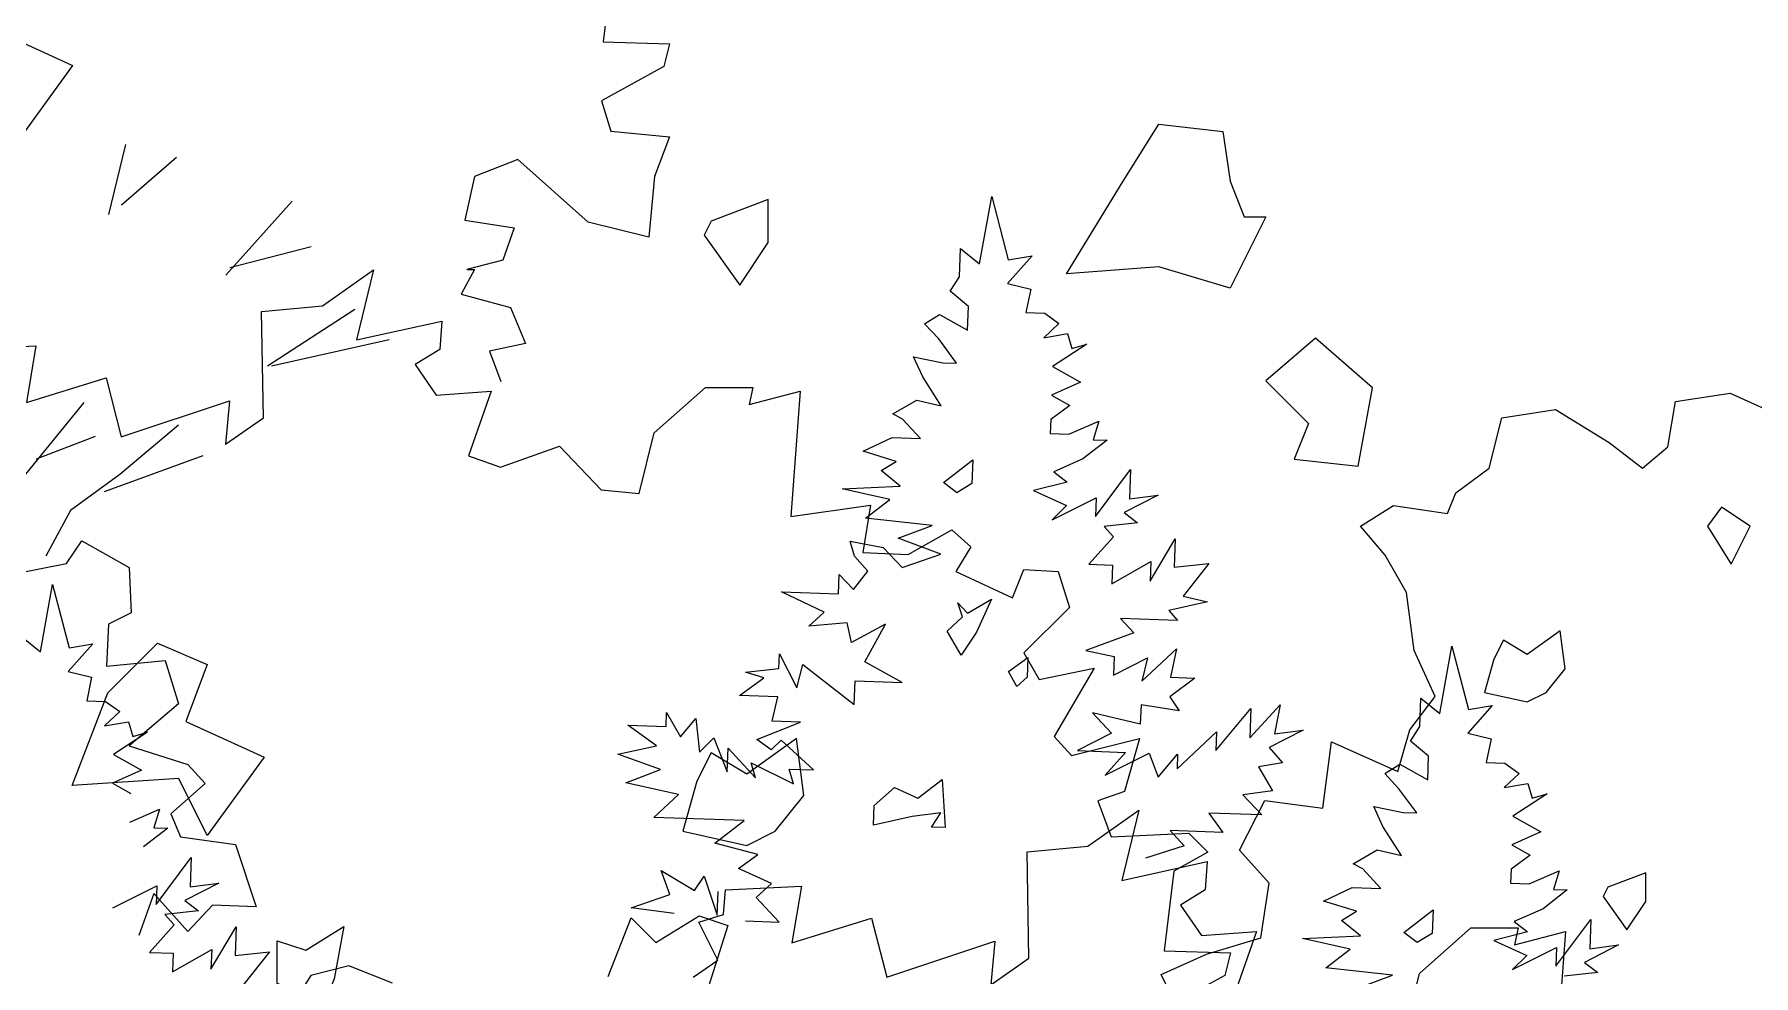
# Model space of a CAD drawing. Header units: inches. Extents: x 11.9 to 85.3, y 21.1 to 37.4.
# Drawn here: x 18.9207 to 19.35, y 23.7417 to 23.9766 of the extents above; entities that cross this region are included whole.
import ezdxf

# ---------------------------------------------------------------- set-up
doc = ezdxf.new("R2010")
doc.units = ezdxf.units.IN
doc.header["$MEASUREMENT"] = 0
doc.layers.add('CAY', color=94, linetype='Continuous')
doc.layers.add('CAY-3', color=61, linetype='Continuous')

# ---------------------------------------------------------------- blocks, each defined once
blk = doc.blocks.new('A$C76451831')
at = {"layer": 'CAY'}
for p, q in [((5942.98, 1269.38), (5949.73, 1306.77)), ((5949.73, 1306.77), (5958.92, 1271.55)), ((5931.85, 1262.06), (5932.41, 1277.91)), ((5932.41, 1277.91), (5942.98, 1269.38)), ((5972.14, 1273.8), (5958.46, 1258.41)), ((5958.92, 1271.55), (5972.14, 1273.8)), ((5926.59, 1254.09), (5931.85, 1262.06)), ((5936.72, 1245.57), (5926.59, 1254.09)), ((5958.46, 1258.41), (5971.49, 1255.24)), ((5971.49, 1255.24), (5968.77, 1242.19)), ((5936.26, 1232.44), (5936.72, 1245.57)), ((5912.36, 1236), (5920.7, 1241.15)), ((5920.23, 1227.56), (5912.36, 1236)), ((5920.7, 1241.15), (5936.26, 1232.44)), ((5968.77, 1242.19), (5979.18, 1241.82)), ((5987.14, 1236.11), (5978.71, 1228.24)), ((5979.18, 1241.82), (5987.14, 1236.11)), ((5930.18, 1214.07), (5920.23, 1227.56)), ((5978.71, 1228.24), (5991.93, 1230.5)), ((6002.6, 1224.69), (5983.58, 1212.2)), ((5991.93, 1230.5), (5994.36, 1222.25)), ((5994.36, 1222.25), (6002.6, 1224.69)), ((5906.28, 1217.62), (5922.48, 1214.34)), ((5911.34, 1206.57), (5906.28, 1217.62)), ((5921.65, 1190.34), (5911.34, 1206.57)), ((5922.48, 1214.34), (5930.18, 1214.07)), ((5983.58, 1212.2), (5999.14, 1203.5)), ((5999.14, 1203.5), (5983.03, 1196.36)), ((5983.03, 1196.36), (5993.25, 1190.56)), ((5894.75, 1185.84), (5908.16, 1193.53)), ((5900.09, 1182.93), (5894.75, 1185.84)), ((5908.16, 1193.53), (5921.65, 1190.34)), ((5993.25, 1190.56), (5982.56, 1182.77)), ((5910.13, 1172.16), (5900.09, 1182.93)), ((5982.56, 1182.77), (5982.29, 1175.08)), ((5992.7, 1174.71), (6009.26, 1181.84)), ((6009.26, 1181.84), (6006.18, 1171.52)), ((5878.17, 1165.11), (5894.29, 1172.71)), ((5894.29, 1172.71), (5910.13, 1172.16)), ((5982.29, 1175.08), (5992.7, 1174.71)), ((6013.87, 1171.25), (6000.37, 1160.84)), ((6006.18, 1171.52), (6013.87, 1171.25)), ((5896.55, 1159.48), (5878.17, 1165.11)), ((5888.21, 1154.33), (5896.55, 1159.48)), ((6000.37, 1160.84), (5984.26, 1153.7)), ((5898.79, 1145.8), (5888.21, 1154.33)), ((5991.76, 1148), (5973.02, 1143.21)), ((5984.26, 1153.7), (5991.76, 1148)), ((6007.41, 1128.86), (6026.9, 1154.93)), ((6026.9, 1154.93), (6026.33, 1138.63)), ((5866.56, 1144.21), (5898.79, 1145.8)), ((5893.09, 1138.3), (5866.56, 1144.21)), ((5879.59, 1127.89), (5893.09, 1138.3)), ((5973.02, 1143.21), (5991.31, 1134.87)), ((5983.33, 1126.99), (6007.77, 1139.28)), ((6007.77, 1139.28), (6007.41, 1128.86)), ((6042.27, 1140.79), (6023.35, 1131.03)), ((6026.33, 1138.63), (6042.27, 1140.79)), ((5991.31, 1134.87), (5983.33, 1126.99)), ((6023.35, 1131.03), (6030.85, 1125.33)), ((5916.61, 1123.88), (5879.59, 1127.89)), ((5897.78, 1116.83), (5916.61, 1123.88)), ((6030.85, 1125.33), (6012.2, 1123.26)), ((6012.2, 1123.26), (6017.44, 1117.63)), ((5435.2, 1102.66), (5443.64, 1115.32)), ((5443.64, 1115.32), (5470, 1100.55)), ((5870.98, 1115.04), (5889.44, 1111.68)), ((5873.41, 1106.8), (5870.98, 1115.04)), ((5889.44, 1111.68), (5899.93, 1100.43)), ((5921.48, 1107.84), (5897.78, 1116.83)), ((6017.44, 1117.63), (6003.76, 1102.25)), ((6037.87, 1092.89), (6051.84, 1116.43)), ((6051.84, 1116.43), (6051.28, 1100.59)), ((5407.78, 1097.39), (5435.2, 1102.66)), ((5470, 1100.55), (5471.06, 1075.24)), ((5880.82, 1098.38), (5873.41, 1106.8)), ((5899.93, 1100.43), (5921.48, 1107.84)), ((6003.76, 1102.25), (6016.89, 1101.79)), ((6016.52, 1091.37), (6038.25, 1103.76)), ((6016.89, 1101.79), (6016.52, 1091.37)), ((6038.25, 1103.76), (6037.87, 1092.89)), ((6051.28, 1100.59), (6070.39, 1102.64)), ((6070.39, 1102.64), (6056.16, 1084.55)), ((5420.6, 1053.63), (5427.34, 1091.02)), ((5427.34, 1091.02), (5436.53, 1055.8)), ((5864.52, 1085.8), (5864.9, 1096.67)), ((5864.9, 1096.67), (5872.76, 1088.23)), ((5872.76, 1088.23), (5880.82, 1098.38)), ((5856.47, 1075.66), (5832.84, 1086.91)), ((5832.84, 1086.91), (5864.52, 1085.8)), ((6069.65, 1081.36), (6048.18, 1076.67)), ((6056.16, 1084.55), (6069.65, 1081.36)), ((5471.06, 1075.24), (5458.4, 1068.91)), ((5848.03, 1067.79), (5856.47, 1075.66)), ((6052.97, 1071.06), (6021.29, 1072.17)), ((6021.29, 1072.17), (6028.72, 1064.2)), ((6048.18, 1076.67), (6052.97, 1071.06)), ((5410.02, 1062.16), (5420.6, 1053.63)), ((5458.4, 1068.91), (5457.35, 1045.71)), ((5869.4, 1069.76), (5848.03, 1067.79)), ((5871.74, 1058.8), (5869.4, 1069.76)), ((5890.67, 1069.02), (5871.74, 1058.8)), ((5879.07, 1048.12), (5890.67, 1069.02)), ((6028.72, 1064.2), (6002.09, 1054.25)), ((5449.75, 1058.05), (5436.08, 1042.67)), ((5436.53, 1055.8), (5449.75, 1058.05)), ((5831.36, 1044.35), (5831.64, 1052.5)), ((5831.64, 1052.5), (5841.4, 1033.57)), ((6002.09, 1054.25), (6017.83, 1050.98)), ((6033.21, 1037.3), (6052.42, 1055.21)), ((6052.42, 1055.21), (6049.15, 1039.46)), ((5436.08, 1042.67), (5449.11, 1039.49)), ((5457.35, 1045.71), (5490.04, 1048.87)), ((5490.04, 1048.87), (5497.42, 1024.62)), ((5812.7, 1042.28), (5831.36, 1044.35)), ((5841.4, 1033.57), (5844.58, 1046.6)), ((5844.58, 1046.6), (5873.25, 1024.3)), ((5899.96, 1036.51), (5879.07, 1048.12)), ((6017.83, 1050.98), (6017.47, 1040.57)), ((6017.47, 1040.57), (6036.39, 1050.33)), ((6036.39, 1050.33), (6033.21, 1037.3)), ((5449.11, 1039.49), (5446.38, 1026.44)), ((5809.53, 1029.24), (5823.02, 1039.2)), ((5823.02, 1039.2), (5812.7, 1042.28)), ((5873.25, 1024.3), (5873.71, 1037.43)), ((5873.71, 1037.43), (5899.96, 1036.51)), ((6062.73, 1038.99), (6048.77, 1028.59)), ((6049.15, 1039.46), (6062.73, 1038.99)), ((5446.38, 1026.44), (5456.79, 1026.07)), ((5456.79, 1026.07), (5464.75, 1020.36)), ((5497.42, 1024.62), (5470, 1001.41)), ((5830.8, 1028.5), (5809.53, 1029.24)), ((5827.61, 1015.01), (5830.8, 1028.5)), ((6032.76, 1024.17), (6032.38, 1013.3)), ((6053.93, 1020.71), (6032.76, 1024.17)), ((6048.77, 1028.59), (6053.93, 1020.71)), ((6093.29, 1005.73), (6110.24, 1024.18)), ((6110.24, 1024.18), (6106.96, 1007.97)), ((5464.75, 1020.36), (5456.32, 1012.49)), ((5456.32, 1012.49), (5469.54, 1014.75)), ((5469.54, 1014.75), (5471.97, 1006.5)), ((5768.6, 1012.08), (5768.87, 1019.78)), ((5768.87, 1019.78), (5776.56, 1006.37)), ((5776.56, 1006.37), (5785.07, 1016.5)), ((5785.07, 1016.5), (5787.13, 997.84)), ((5819.1, 1004.88), (5843.45, 1014.46)), ((5843.45, 1014.46), (5827.61, 1015.01)), ((6005.86, 1019.66), (6016.35, 1008.42)), ((6032.38, 1013.3), (6005.86, 1019.66)), ((6074.46, 998.68), (6093.86, 1022.03)), ((6093.86, 1022.03), (6093.29, 1005.73)), ((5480.21, 1008.94), (5461.2, 996.45)), ((5471.97, 1006.5), (5480.21, 1008.94)), ((5747.33, 1012.83), (5768.6, 1012.08)), ((5763.24, 1001.39), (5747.33, 1012.83)), ((5787.13, 997.84), (5795.11, 1005.72)), ((5795.11, 1005.72), (5802.61, 986.87)), ((5827.06, 999.16), (5819.1, 1004.88)), ((5832.68, 1004.41), (5827.06, 999.16)), ((5850.68, 987.91), (5832.68, 1004.41)), ((6016.35, 1008.42), (5997.43, 998.65)), ((6052.81, 988.56), (6074.83, 1009.1)), ((6074.83, 1009.1), (6074.46, 998.68)), ((6122.9, 1010.14), (6103.98, 1000.37)), ((6106.96, 1007.97), (6122.9, 1010.14)), ((5461.2, 996.45), (5476.75, 987.75)), ((5470, 1001.41), (5502.7, 990.87)), ((5741.78, 996.7), (5763.24, 1001.39)), ((5765.5, 988.16), (5741.78, 996.7)), ((5802.61, 986.87), (5803.07, 1000)), ((5803.07, 1000), (5818.36, 983.6)), ((5997.43, 998.65), (6024.13, 997.72)), ((6024.13, 997.72), (6012.81, 984.97)), ((6012.81, 984.97), (6037.25, 997.26)), ((6037.25, 997.26), (6042.23, 983.94)), ((6042.23, 983.94), (6053.09, 996.71)), ((6053.09, 996.71), (6052.81, 988.56)), ((6103.98, 1000.37), (6111.38, 991.95)), ((5476.75, 987.75), (5460.64, 980.61)), ((5502.7, 990.87), (5512.19, 980.32)), ((5746.21, 980.68), (5765.5, 988.16)), ((5818.36, 983.6), (5815.93, 991.84)), ((5815.93, 991.84), (5839.54, 980.14)), ((5839.54, 980.14), (5837.1, 988.38)), ((5837.1, 988.38), (5850.68, 987.91)), ((6111.38, 991.95), (6098.16, 989.69)), ((6098.16, 989.69), (6105.85, 976.28)), ((5460.64, 980.61), (5470.86, 974.81)), ((5512.19, 980.32), (5493.21, 963.44)), ((5775.43, 974.22), (5746.21, 980.68)), ((6105.85, 976.28), (6089.46, 974.13)), ((5470.31, 958.96), (5486.87, 966.09)), ((5486.87, 966.09), (5483.79, 955.77)), ((5761.85, 961.55), (5775.43, 974.22)), ((6089.46, 974.13), (6099.95, 962.89)), ((5493.21, 963.44), (5498.48, 950.79)), ((5812.09, 959.79), (5761.85, 961.55)), ((5795.79, 947.21), (5812.09, 959.79)), ((6070.53, 963.91), (6078.31, 953.21)), ((6099.95, 962.89), (6070.53, 963.91)), ((5491.49, 955.5), (5477.98, 945.09)), ((5483.79, 955.77), (5491.49, 955.5)), ((5498.48, 950.79), (5529.07, 946.57)), ((5819.59, 940.94), (5795.79, 947.21)), ((6078.31, 953.21), (6048.89, 954.24)), ((6048.89, 954.24), (6056.75, 945.81)), ((5485.02, 913.12), (5504.51, 939.18)), ((5504.51, 939.18), (5503.94, 922.88)), ((5529.07, 946.57), (5540.67, 911.76)), ((5808.89, 933.16), (5819.59, 940.94)), ((6056.75, 945.81), (6035.21, 938.85)), ((5770.77, 918.62), (5765.8, 931.94)), ((5765.8, 931.94), (5784.45, 920.86)), ((5784.45, 920.86), (5789.71, 928.84)), ((5789.71, 928.84), (5797.11, 907.27)), ((5827.18, 924.81), (5808.89, 933.16)), ((5460.94, 911.24), (5485.39, 923.53)), ((5483.71, 919.15), (5475.28, 895.94)), ((5502.7, 898.05), (5483.71, 919.15)), ((5485.39, 923.53), (5485.02, 913.12)), ((5519.88, 925.04), (5500.96, 915.28)), ((5503.94, 922.88), (5519.88, 925.04)), ((5749.22, 911.21), (5770.77, 918.62)), ((5797.11, 907.27), (5797.57, 920.4)), ((5818.75, 916.95), (5827.18, 924.81)), ((5508.46, 909.58), (5489.81, 907.51)), ((5500.96, 915.28), (5508.46, 909.58)), ((5516.41, 912.82), (5502.7, 898.05)), ((5540.67, 911.76), (5516.41, 912.82)), ((5773.13, 908.11), (5749.22, 911.21)), ((5831.42, 903.36), (5818.75, 916.95)), ((5495.05, 901.89), (5481.37, 886.5)), ((5489.81, 907.51), (5495.05, 901.89)), ((5515.49, 877.14), (5529.45, 900.68)), ((5529.45, 900.68), (5528.9, 884.84)), ((5812.86, 904), (5831.42, 903.36)), ((5481.37, 886.5), (5494.5, 886.04)), ((5494.14, 875.62), (5515.87, 888.01)), ((5494.5, 886.04), (5494.14, 875.62)), ((5515.87, 888.01), (5515.49, 877.14)), ((5528.9, 884.84), (5548, 886.89)), ((5548, 886.89), (5533.78, 868.8))]:
    blk.add_line(p, q, dxfattribs=at)
for points in [[(4308.81, 2113.3), (4322.52, 2122.8), (4311.98, 2143.89), (4325.69, 2148.11), (4326.74, 2161.82), (4368.93, 2163.93), (4363.66, 2132.29), (4407.95, 2146), (4416.39, 2113.3), (4476.51, 2133.34), (4474.4, 2109.09), (4495.49, 2123.85), (4494.44, 2182.91), (4528.19, 2186.08), (4556.66, 2206.12), (4547.17, 2167.09), (4594.63, 2177.64), (4593.58, 2161.82), (4579.87, 2153.38), (4591.47, 2136.51), (4622.06, 2138.62), (4609.4, 2102.76)], [(4704.32, 2081.66), (4712.76, 2115.41), (4741.23, 2140.73), (4767.6, 2140.73), (4765.49, 2131.23), (4793.97, 2138.62), (4788.7, 2069.01)], [(5738.95, 1437), (5733.67, 1392.7), (5770.59, 1391.65), (5767.42, 1378.99), (5732.62, 1360.01), (5737.89, 1343.13), (5770.59, 1339.97), (5762.15, 1317.82), (5758.99, 1284.07), (5725.24, 1292.51), (5686.21, 1327.31), (5661.96, 1317.82), (5656.68, 1293.56), (5684.1, 1289.34), (5677.78, 1271.41), (5657.74, 1266.14), (5661.96, 1266.14), (5654.57, 1252.43), (5682, 1245.05), (5690.43, 1225.01), (5670.39, 1220.79), (5676.72, 1203.91)], [(640.72, 1376.8), (682.9, 1378.91), (677.63, 1347.27), (721.93, 1360.98), (730.36, 1328.28), (790.48, 1348.32), (788.37, 1324.06), (809.47, 1338.83), (808.41, 1397.89), (842.16, 1401.05), (870.64, 1421.09), (861.15, 1382.07), (908.61, 1392.62), (907.55, 1376.8), (893.84, 1368.36), (905.44, 1351.48), (936.03, 1353.59), (923.37, 1317.73), (941.3, 1311.41), (974, 1323.01), (997.2, 1298.75), (1018.29, 1296.64), (1026.73, 1330.39), (1055.21, 1355.7), (1081.57, 1355.7), (1079.47, 1346.21), (1107.94, 1353.59), (1102.67, 1283.98), (1146.97, 1290.31), (1142.75, 1263.94), (1168.06, 1262.89), (1192.32, 1276.6), (1202.86, 1267.11), (1194.43, 1253.4), (1226.07, 1238.63), (1232.4, 1254.45), (1251.38, 1253.4), (1257.71, 1233.36), (1232.4, 1208.05), (1240.83, 1193.28), (1271.42, 1199.61), (1249.27, 1161.64), (1258.76, 1151.09), (1296.73, 1160.59), (1288.29, 1131.05), (1273.53, 1125.78), (1280.91, 1105.74), (1324.15, 1107.85), (1334.7, 1097.3), (1315.72, 1086.76), (1310.44, 1042.46), (1347.36, 1041.41), (1344.19, 1028.75), (1309.39, 1009.77)], [(5467.89, 1335.75), (5458.4, 1296.72)], [(5496.37, 1328.37), (5465.78, 1302)], [(5560.71, 1304.11), (5523.79, 1262.97)], [(5571.25, 1278.8), (5525.9, 1267.19)], [(5595.51, 1243.99), (5547, 1212.35)], [(5614.5, 1227.12), (5549.1, 1212.35)], [(1418.52, 1021.85), (1437.34, 1028.9), (1400.33, 1032.91), (1413.83, 1043.32), (1387.3, 1049.23), (1419.53, 1050.83), (1408.95, 1059.36), (1417.29, 1064.51), (1398.91, 1070.13), (1415.03, 1077.73), (1430.87, 1077.18), (1420.83, 1087.96), (1415.49, 1090.86), (1428.9, 1098.55), (1442.38, 1095.36), (1432.08, 1111.59), (1427.02, 1122.65), (1443.22, 1119.36), (1450.92, 1119.09), (1440.97, 1132.59), (1433.1, 1141.02), (1441.44, 1146.17), (1457, 1137.47), (1457.45, 1150.6), (1447.33, 1159.11), (1452.59, 1167.09), (1453.15, 1182.93), (1463.72, 1174.4), (1470.47, 1211.8), (1479.66, 1176.57), (1492.88, 1178.83), (1479.2, 1163.44), (1492.23, 1160.26), (1489.51, 1147.21), (1499.92, 1146.85), (1507.88, 1141.13), (1499.45, 1133.26), (1512.67, 1135.52), (1515.1, 1127.28), (1523.34, 1129.71), (1504.32, 1117.23), (1519.88, 1108.52), (1503.77, 1101.38), (1513.99, 1095.58), (1503.3, 1087.8), (1503.03, 1080.1), (1513.44, 1079.74), (1530, 1086.86), (1526.92, 1076.54), (1534.61, 1076.28), (1521.11, 1065.87), (1505, 1058.72), (1512.5, 1053.02), (1493.76, 1048.24), (1512.04, 1039.89), (1504.07, 1032.01), (1528.51, 1044.3), (1528.15, 1033.89), (1547.64, 1059.95), (1547.07, 1043.65), (1563, 1045.82), (1544.08, 1036.05), (1551.59, 1030.35), (1532.94, 1028.28)], [(5444.69, 1192.31), (5399.34, 1136.41)], [(5497.42, 1179.65), (5464.73, 1152.23), (5437.31, 1132.19), (5423.6, 1106.88)], [(5451.02, 1173.33), (5418.32, 1160.67)], [(5456.29, 1142.74), (5511.14, 1162.78)], [(5963.78, 1034.28), (5959.08, 1042.61), (5969.78, 1050.39), (5969.4, 1039.52), (5963.78, 1034.28)], [(881.18, 1024.53), (856.93, 1034.02), (835.83, 1028.75), (815.79, 997.11)]]:
    blk.add_lwpolyline(points, dxfattribs=at)
for points in [[(1287.66, 1470.3), (1307.45, 1501.98), (1343.08, 1498.02), (1347.04, 1470.3), (1354.96, 1450.49), (1366.84, 1450.49), (1347.04, 1410.89), (1307.45, 1422.77), (1255.99, 1418.81)], [(1058.5, 1448.2), (1054.54, 1440.28), (1074.34, 1412.56), (1090.17, 1436.32), (1090.17, 1460.09)], [(5351.45, 1415.29), (5379.17, 1443.01), (5406.88, 1431.13), (5395, 1399.44), (5438.55, 1379.64), (5406.88, 1336.08), (5391.04, 1367.76), (5331.66, 1363.8)], [(1418.3, 1311.88), (1426.22, 1355.44), (1394.55, 1383.16), (1366.84, 1359.4), (1390.59, 1335.64), (1382.67, 1315.84)], [(722.77, 1185.82), (750.48, 1213.54), (778.19, 1201.66), (766.32, 1169.98), (809.87, 1150.17), (778.19, 1106.61), (762.36, 1138.29), (702.98, 1134.33)], [(1109.93, 1128.8), (1105.97, 1160.49), (1078.25, 1140.68), (1058.46, 1152.57), (1050.54, 1136.72), (1042.62, 1109), (1078.25, 1101.08), (1094.09, 1109)], [(5922.87, 1147.68), (5939.17, 1160.26), (5938.72, 1147.13), (5930.38, 1141.98)], [(5924.98, 1065.1), (5933.41, 1072.97), (5930.96, 1080.76), (5936.2, 1075.14), (5949.61, 1082.83), (5941.27, 1064.53), (5932.66, 1051.69)], [(1443.61, 1052.71), (1459.91, 1065.28), (1459.45, 1052.15), (1451.12, 1047)], [(5923.88, 955.89), (5916.19, 956.16), (5921.45, 964.13), (5905.51, 961.97), (5884.05, 957.28), (5884.43, 968.14), (5895.66, 978.18), (5908.59, 972.29), (5922.1, 982.7)], [(5552.38, 869.17), (5552.38, 892.93), (5568.21, 887.65), (5589.33, 900.85), (5584.05, 871.81), (5578.77, 858.61)]]:
    blk.add_lwpolyline(points, close=True, dxfattribs=at)
at = {"layer": 'CAY-3'}
for points in [[(6057.7, 846.26), (6043.94, 874.18), (6069.1, 885.58), (6099.36, 894.63), (6104.08, 924.91), (6087.57, 943.39), (6101.72, 970.92), (6133.95, 966.59), (6138.67, 1003.56), (6175.62, 987.04), (6182.3, 1010.24), (6196.45, 1028.72), (6184.66, 1054.28), (6180.34, 1086.53), (6168.55, 1107.37), (6154.79, 1123.49), (6173.26, 1134.9), (6203.14, 1130.57), (6207.85, 1141.98), (6226.33, 1155.74), (6233.4, 1183.66), (6263.28, 1188.38), (6293.15, 1169.9), (6311.63, 1155.74), (6325.78, 1167.54), (6330.1, 1192.7), (6360.37, 1197.42), (6385.53, 1186.02)], [(5736.46, 873.03), (5749.12, 905.72), (5762.83, 892.01), (5787.09, 906.78), (5802.91, 901.5), (5791.3, 864.59)]]:
    blk.add_lwpolyline(points, dxfattribs=at)
for points in [[(6371.54, 1123.42), (6355.7, 1133.99), (6347.78, 1123.42), (6360.98, 1102.3)], [(6268.6, 1044.21), (6265.97, 1065.34), (6247.49, 1052.14), (6234.29, 1060.06), (6229.02, 1049.49), (6223.74, 1031.01), (6247.49, 1025.73), (6258.05, 1031.01)], [(6292.36, 922.76), (6289.72, 917.48), (6302.91, 899), (6313.47, 914.84), (6313.47, 930.68)]]:
    blk.add_lwpolyline(points, close=True, dxfattribs=at)

msp = doc.modelspace()

# ---------------------------------------------------------------- block references
at = {"layer": 'CAY', "xscale": 0.0004489089019145984, "yscale": 0.0004489089019145984, "zscale": 0.0004489089019145984}
for p in [(16.48885, 23.34953), (18.61455, 23.27991), (17.15095, 22.79263)]:
    msp.add_blockref('A$C76451831', p, dxfattribs=at)

doc.saveas('drawing.dxf')
